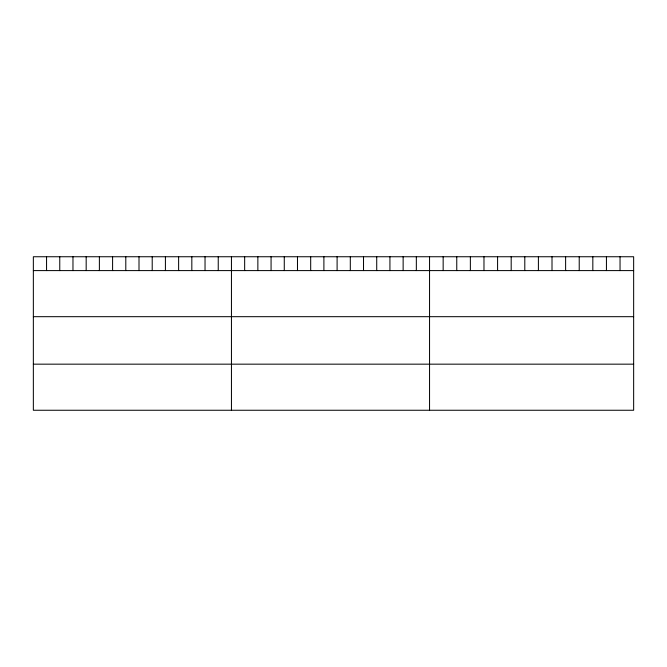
<?xml version="1.0" encoding="UTF-8"?>
<svg xmlns="http://www.w3.org/2000/svg" width="667" height="667" viewBox="0 0 667 667"><rect width="100%" height="100%" fill="white"/><g stroke="black" fill="none" stroke-linecap="round" stroke-linejoin="round"><path stroke-width="1" d="M633.65 270.594L633.65 410.255L33.35 410.255L33.35 256.745L633.65 256.745L633.65 270.594L33.35 270.594M33.35 316.683L633.65 316.683M33.35 364.165L633.65 364.165M620.043 256.745L620.043 270.594M606.436 256.745L606.436 270.594M592.83 256.745L592.83 270.594M579.223 256.745L579.223 270.594M565.616 256.745L565.616 270.594M552.009 256.745L552.009 270.594M538.402 256.745L538.402 270.594M524.796 256.745L524.796 270.594M511.189 256.745L511.189 270.594M497.582 256.745L497.582 270.594M483.975 256.745L483.975 270.594M470.368 256.745L470.368 270.594M456.762 256.745L456.762 270.594M443.155 256.745L443.155 270.594M429.548 256.745L429.548 410.255M416.341 256.745L416.341 270.594M403.135 256.745L403.135 270.594M389.928 256.745L389.928 270.594M376.722 256.745L376.722 270.594M363.515 256.745L363.515 270.594M350.308 256.745L350.308 270.594M337.102 256.745L337.102 270.594M323.895 256.745L323.895 270.594M310.689 256.745L310.689 270.594M297.482 256.745L297.482 270.594M284.275 256.745L284.275 270.594M271.069 256.745L271.069 270.594M257.862 256.745L257.862 270.594M244.656 256.745L244.656 270.594M231.449 256.745L231.449 410.255M218.242 256.745L218.242 270.594M205.036 256.745L205.036 270.594M191.829 256.745L191.829 270.594M178.623 256.745L178.623 270.594M165.416 256.745L165.416 270.594M152.209 256.745L152.209 270.594M139.003 256.745L139.003 270.594M125.796 256.745L125.796 270.594M112.59 256.745L112.59 270.594M99.383 256.745L99.383 270.594M86.176 256.745L86.176 270.594M72.97 256.745L72.97 270.594M59.763 256.745L59.763 270.594M46.557 256.745L46.557 270.594"/></g></svg>
